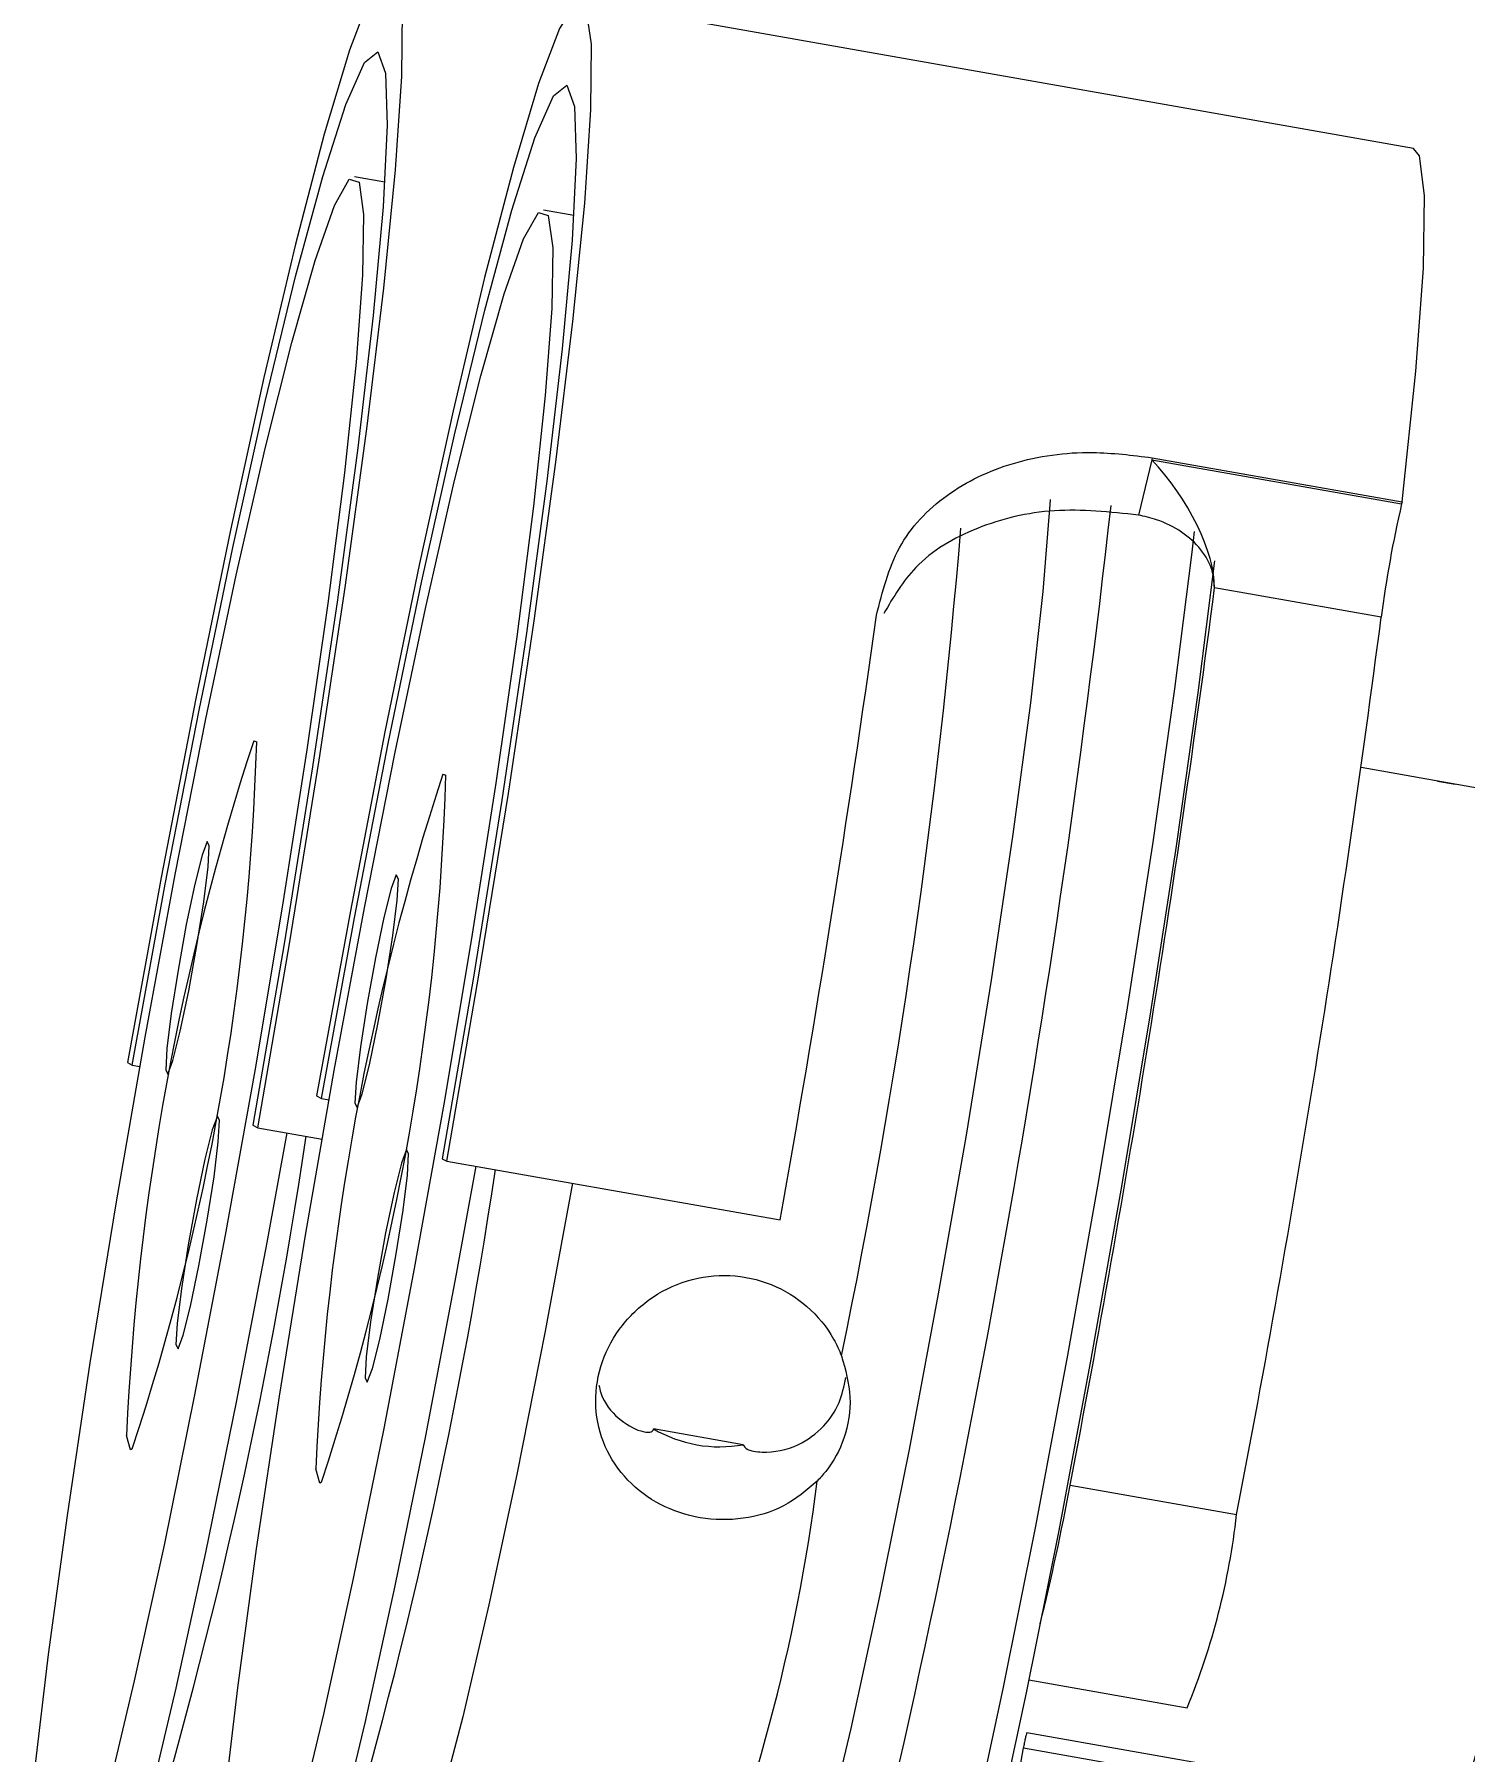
# Model space of a CAD drawing. Header units: millimetres. Extents: x 0 to 1189, y 0 to 841.
# Drawn here: x 625.093 to 628.469, y 598.179 to 602.23 of the extents above; entities that cross this region are included whole.
import ezdxf

# ---------------------------------------------------------------- set-up
doc = ezdxf.new("R2010")
doc.units = ezdxf.units.MM
doc.layers.get('0').update_dxf_attribs({"lineweight": 18})
doc.layers.add('尺寸线层', color=3, linetype='Continuous', lineweight=18)
doc.dimstyles.new('ISO-25', dxfattribs={"dimtxt": 2.5, "dimasz": 2.5, "dimexe": 1.25, "dimexo": 0.625, "dimtad": 1, "dimtxsty": 'Standard', "dimcen": 2.5, "dimdle": 5, "dimadec": 0, "dimazin": 0, "dimtfac": 1, "dimtmove": 0, "dimatfit": 3, "dimfxl": 1, "dimarcsym": 0})

# ---------------------------------------------------------------- blocks, each defined once
blk = doc.blocks.new('*X16')
at = {"layer": '尺寸线层', "linetype": 'Continuous'}
for points in [[(668.6687, 617.1299), (668.6299, 612.9938), (667.2905, 613.2299)], [(655.1602, 540.5189), (656.5383, 544.4188), (655.199, 544.6549)]]:
    blk.add_hatch(color=0, dxfattribs=at).paths.add_polyline_path(points, flags=0)
at = {"layer": '尺寸线层', "color": 0, "linetype": 'Continuous'}
for p, q in [((666.5541, 617.5027), (670.6383, 616.7826)), ((668.6687, 617.1299), (655.1602, 540.5189)), ((625.2283, 545.7966), (657.1298, 540.1716))]:
    blk.add_line(p, q, dxfattribs=at)
at = {"layer": '尺寸线层', "color": 0, "insert": (658.4206, 579.4404), "char_height": 3.5, "width": 28.938547, "attachment_point": 5, "rotation": 80.0001}
blk.add_mtext('388,96', dxfattribs=at)

msp = doc.modelspace()

# ---------------------------------------------------------------- linework, layer by layer
at = {"color": 7, "linetype": 'Continuous', "lineweight": 15}
for p, q in [((628.3481, 601.961), (626.3822, 602.3076)), ((625.9204, 601.8813), (625.849, 601.8939)), ((626.3668, 601.8026), (626.2954, 601.8152)), ((627.7306, 601.2262), (627.6991, 601.096)), ((627.7319, 601.2312), (627.7306, 601.2262)), ((627.7306, 601.2262), (628.3204, 601.1222)), ((627.7319, 601.2312), (628.3216, 601.1272)), ((628.3216, 601.1272), (628.3204, 601.1222)), ((627.8791, 600.924), (627.8786, 600.9241)), ((628.2723, 600.8547), (627.8791, 600.924)), ((628.8416, 600.3914), (628.2252, 600.5001)), ((628.4053, 600.4684), (628.4471, 600.461)), ((625.313, 599.8042), (625.3244, 599.7985)), ((625.3244, 599.7985), (625.3425, 599.7953)), ((625.7594, 599.7255), (625.7708, 599.7198)), ((625.7708, 599.7198), (625.7889, 599.7166)), ((625.6094, 599.6562), (625.6208, 599.6505)), ((625.6208, 599.6505), (625.7725, 599.6238)), ((626.0558, 599.5775), (626.0672, 599.5718)), ((626.0672, 599.5718), (626.8536, 599.4331)), ((626.7663, 598.9028), (626.5545, 598.9401)), ((627.5379, 598.8071), (627.9311, 598.7378)), ((627.4406, 598.3482), (627.8145, 598.2823)), ((628.4579, 598.043), (627.4356, 598.2232)), ((627.4111, 598.093), (627.4278, 598.1873)), ((627.4278, 598.1873), (628.4501, 598.007))]:
    msp.add_line(p, q, dxfattribs=at)
at = {"color": 8, "linetype": 'Continuous', "lineweight": 15}
for p, q in [((625.6112, 600.5635), (625.6182, 600.561)), ((626.0576, 600.4848), (626.0646, 600.4822))]:
    msp.add_line(p, q, dxfattribs=at)
at = {"color": 7, "linetype": 'Continuous', "lineweight": 15}
for points in [[(625.6208, 599.6505), (625.6964, 600.0891), (625.7657, 600.5177), (625.8268, 600.9249), (625.8781, 601.2993), (625.9182, 601.6309), (625.946, 601.9105), (625.9607, 602.1306), (625.962, 602.2852), (625.9498, 602.37), (625.9243, 602.3826), (625.8864, 602.3229), (625.8371, 602.1924), (625.7777, 601.9946), (625.7098, 601.735), (625.6352, 601.4206), (625.5561, 601.06), (625.4745, 600.6631), (625.3928, 600.2407), (625.313, 599.8042)], [(626.0672, 599.5718), (626.1428, 600.0103), (626.2121, 600.439), (626.2732, 600.8461), (626.3245, 601.2206), (626.3646, 601.5522), (626.3924, 601.8318), (626.4071, 602.0519), (626.4084, 602.2065), (626.3961, 602.2913), (626.3707, 602.3039), (626.3328, 602.2442), (626.2835, 602.1137), (626.2241, 601.9159), (626.1561, 601.6563), (626.0816, 601.3419), (626.0025, 600.9813), (625.9209, 600.5844), (625.8392, 600.1619), (625.7594, 599.7255)], [(625.3244, 599.7985), (625.4024, 600.2248), (625.4824, 600.636), (625.5619, 601.0195), (625.6385, 601.3639), (625.7099, 601.6584), (625.7739, 601.8943), (625.8286, 602.0644), (625.8723, 602.1635), (625.9037, 602.1885), (625.9218, 602.1387), (625.9261, 602.0157), (625.9165, 601.8232), (625.8931, 601.567), (625.8569, 601.2548), (625.8087, 600.8963), (625.7502, 600.5023), (625.6831, 600.0847), (625.6094, 599.6562)], [(625.7708, 599.7198), (625.8488, 600.1461), (625.9288, 600.5573), (626.0083, 600.9408), (626.0849, 601.2851), (626.1563, 601.5797), (626.2203, 601.8156), (626.275, 601.9857), (626.3187, 602.0848), (626.3501, 602.1098), (626.3682, 602.06), (626.3725, 601.937), (626.3628, 601.7445), (626.3395, 601.4883), (626.3032, 601.1761), (626.2551, 600.8176), (626.1966, 600.4236), (626.1295, 600.0059), (626.0558, 599.5775)], [(628.3216, 601.1272), (628.3539, 601.4353), (628.3718, 601.6785), (628.3747, 601.8496), (628.3626, 601.9432), (628.3481, 601.961)], [(625.0933, 598.1222), (625.1269, 598.4078), (625.1715, 598.7359), (625.2255, 599.0958), (625.2873, 599.476), (625.3548, 599.8644), (625.426, 600.2483), (625.4984, 600.6154), (625.5699, 600.954), (625.6381, 601.2532), (625.7007, 601.5034), (625.7559, 601.6964), (625.8017, 601.8262), (625.8368, 601.8885), (625.86, 601.8814), (625.8706, 601.805)], [(625.8706, 601.805), (625.8682, 601.6619), (625.8529, 601.4565), (625.8252, 601.1956), (625.786, 600.8875), (625.7365, 600.5422), (625.6784, 600.1706), (625.6134, 599.7848), (625.5438, 599.3971), (625.4717, 599.02), (625.3994, 598.6657), (625.3293, 598.3455), (625.2637, 598.0698)], [(625.5397, 598.0435), (625.5733, 598.3291), (625.6178, 598.6572), (625.6719, 599.0171), (625.7336, 599.3973), (625.8012, 599.7856), (625.8724, 600.1695), (625.9448, 600.5367), (626.0163, 600.8753), (626.0845, 601.1745), (626.1471, 601.4247), (626.2023, 601.6177), (626.2481, 601.7475), (626.2832, 601.8098), (626.3064, 601.8027), (626.317, 601.7263)], [(626.317, 601.7263), (626.3146, 601.5832), (626.2993, 601.3778), (626.2716, 601.1169), (626.2324, 600.8088), (626.1829, 600.4635), (626.1247, 600.0919), (626.0598, 599.7061), (625.9902, 599.3184), (625.9181, 598.9413), (625.8458, 598.587), (625.7757, 598.2668), (625.71, 597.991)], [(627.8787, 600.9882), (627.8394, 600.6765), (627.7882, 600.3145), (627.7279, 599.9238), (627.6601, 599.5164), (627.5871, 599.1045), (627.511, 598.7007), (627.4342, 598.3173), (627.3589, 597.966), (627.2875, 597.6573), (627.2221, 597.4007), (627.1648, 597.204), (627.1172, 597.0731), (627.0808, 597.0121), (627.0693, 597.0078)], [(625.5063, 600.3159), (625.5012, 600.3257), (625.4891, 600.2938), (625.4718, 600.225), (625.452, 600.1297), (625.4325, 600.0226), (625.4165, 599.9198), (625.4063, 599.8371), (625.4035, 599.7871), (625.4085, 599.7772), (625.4206, 599.8092), (625.4379, 599.878), (625.4578, 599.9732), (625.4772, 600.0804), (625.4933, 600.1831), (625.5035, 600.2658), (625.5063, 600.3159)], [(625.9526, 600.2372), (625.9476, 600.247), (625.9355, 600.2151), (625.9182, 600.1463), (625.8983, 600.051), (625.8789, 599.9439), (625.8629, 599.8411), (625.8527, 599.7584), (625.8499, 599.7083), (625.8549, 599.6985), (625.867, 599.7305), (625.8843, 599.7993), (625.9042, 599.8945), (625.9236, 600.0017), (625.9396, 600.1044), (625.9498, 600.1871), (625.9526, 600.2372)], [(625.4276, 599.1388), (625.4327, 599.129), (625.4447, 599.1609), (625.462, 599.2298), (625.4819, 599.325), (625.5013, 599.4321), (625.5174, 599.5349), (625.5276, 599.6176), (625.5304, 599.6677), (625.5253, 599.6775), (625.5133, 599.6455), (625.496, 599.5767), (625.4761, 599.4815), (625.4566, 599.3743), (625.4406, 599.2716), (625.4304, 599.1889), (625.4276, 599.1388)], [(625.6891, 599.6385), (625.6421, 599.3798), (625.57, 599.0027), (625.4977, 598.6484), (625.4276, 598.3282), (625.362, 598.0524), (625.3028, 597.8299), (625.2521, 597.6678), (625.2115, 597.5714), (625.1832, 597.5435)], [(625.874, 599.0601), (625.879, 599.0503), (625.8911, 599.0822), (625.9084, 599.1511), (625.9283, 599.2463), (625.9477, 599.3534), (625.9638, 599.4562), (625.974, 599.5389), (625.9768, 599.589), (625.9717, 599.5988), (625.9597, 599.5668), (625.9424, 599.498), (625.9225, 599.4028), (625.903, 599.2956), (625.887, 599.1929), (625.8768, 599.1102), (625.874, 599.0601)], [(626.1354, 599.5598), (626.0885, 599.3011), (626.0164, 598.924), (625.9441, 598.5697), (625.874, 598.2495), (625.8083, 597.9737), (625.7492, 597.7512), (625.6985, 597.5891), (625.6579, 597.4927), (625.6296, 597.4647)]]:
    msp.add_lwpolyline(points, dxfattribs=at)
at = {"color": 8, "linetype": 'Continuous', "lineweight": 15}
for points in [[(627.4908, 601.1328), (627.4902, 601.1211), (627.4737, 600.9155), (627.4444, 600.6529), (627.4032, 600.3434), (627.3519, 599.999), (627.2923, 599.6327), (627.2268, 599.2588), (627.1578, 598.8916), (627.0881, 598.5452), (627.0203, 598.2328), (626.957, 597.9666), (626.9007, 597.7568), (626.8534, 597.6113), (626.8171, 597.5358), (626.7952, 597.5298)], [(627.8305, 601.057), (627.825, 601.0086), (627.7845, 600.6862), (627.7333, 600.3242), (627.673, 599.9335), (627.6052, 599.526), (627.5322, 599.1142), (627.4561, 598.7104), (627.3793, 598.327), (627.304, 597.9756), (627.2326, 597.667), (627.1672, 597.4104), (627.1099, 597.2137), (627.0623, 597.0828), (627.0259, 597.0218), (627.0141, 597.0175)], [(626.3632, 599.5196), (626.2989, 599.1707), (626.2319, 598.8323), (626.1663, 598.5249), (626.1046, 598.2609), (626.0495, 598.0512), (626.0031, 597.9044), (625.9673, 597.8264), (625.951, 597.8142)], [(625.3246, 598.8929), (625.3205, 598.8903), (625.311, 598.9246)], [(625.771, 598.8142), (625.7669, 598.8116), (625.7574, 598.8459)]]:
    msp.add_lwpolyline(points, dxfattribs=at)
at = {"color": 7, "linetype": 'Continuous', "lineweight": 15}
for centre, radius, start, end in [((600.7251, 604.1223), 27.0766, 345.76812, 353.63031), ((630.9974, 600.5028), 2.7477, 166.9727, 172.6415), ((592.8923, 605.4779), 35.2819, 349.10149, 352.58415), ((588.5853, 606.2664), 38.8736, 349.87583, 352.00524), ((593.2855, 605.4085), 35.2819, 349.10149, 352.58415), ((631.4398, 598.6488), 6.135, 161.8148, 177.4233), ((619.7731, 600.73), 5.8475, 341.69022, 358.34384), ((631.8857, 598.5702), 6.1345, 161.81406, 177.42378), ((620.2185, 600.6514), 5.8485, 341.69165, 358.34241), ((613.5953, 601.4413), 12.2743, 342.89329, 351.5156), ((614.0431, 601.3623), 12.2727, 342.89275, 351.51614), ((626.7109, 599.2077), 0.3099, 239.7052, 280.2938), ((621.9017, 599.851), 5.7321, 346.16161, 349.50748), ((626.2301, 598.9307), 1.7119, 337.7445, 353.5304)]:
    msp.add_arc(centre, radius, start, end, dxfattribs=at)
at = {"color": 8, "linetype": 'Continuous', "lineweight": 15}
for centre, radius, start, end in [((611.0183, 602.4147), 16.3179, 348.32486, 355.2555), ((622.7636, 599.3394), 4.2101, 336.9806, 352.8681)]:
    msp.add_arc(centre, radius, start, end, dxfattribs=at)
at = {"color": 7, "linetype": 'Continuous', "lineweight": 15}
msp.add_ellipse((627.714, 601.0829), major_axis=(-0.1406, 0.215), ratio=0.398322, start_param=3.661469, end_param=5.158124, dxfattribs=at)
for points, knots in [([(627.0811, 600.8598), (627.095, 600.9151), (627.1227, 601.0257), (627.2398, 601.1495), (627.3991, 601.2261), (627.5719, 601.2511), (627.6848, 601.237), (627.7319, 601.2312)], [0, 0, 0, 0, 0.1793595, 0.3588383, 0.5360534, 0.7142125, 0.8412834, 0.8412834, 0.8412834, 0.8412834]), ([(627.6991, 601.096), (627.6322, 601.103), (627.4983, 601.1171), (627.3144, 601.072), (627.1716, 600.9887), (627.1207, 600.9021), (627.0983, 600.8638)], [0, 0, 0, 0, 0.1824905, 0.3649872, 0.5470219, 0.6911446, 0.6911446, 0.6911446, 0.6911446]), ([(627.8786, 600.9241), (627.8776, 600.9378), (627.8755, 600.969), (627.8493, 601.0156), (627.8034, 601.0574), (627.7501, 601.0844), (627.7136, 601.0927), (627.6991, 601.096)], [0, 0, 0, 0, 0.0473532, 0.1079892, 0.1685302, 0.2291127, 0.269387, 0.269387, 0.269387, 0.269387]), ([(626.9411, 598.8167), (626.9159, 598.7954), (626.8656, 598.7529), (626.7668, 598.7241), (626.6646, 598.7251), (626.5686, 598.7572), (626.4896, 598.8161), (626.4356, 598.8965), (626.4131, 598.9908), (626.425, 599.0881), (626.4693, 599.1774), (626.5411, 599.249), (626.6331, 599.2945), (626.735, 599.3074), (626.8347, 599.2857), (626.9206, 599.2325), (626.9735, 599.1692), (626.9927, 599.1258), (626.9986, 599.1125)], [0, 0, 0, 0, 0.099754, 0.199504, 0.298848, 0.396966, 0.494993, 0.594206, 0.694035, 0.792966, 0.890907, 0.989257, 1.088809, 1.188497, 1.287009, 1.384875, 1.483619, 1.5272, 1.5272, 1.5272, 1.5272]), ([(626.9986, 599.1125), (627.0076, 599.0802), (627.0256, 599.0154), (627.0093, 598.9179), (626.9751, 598.8541), (626.9479, 598.8242), (626.9411, 598.8167)], [0, 0, 0, 0, 0.0980139, 0.1958208, 0.28748, 0.3182672, 0.3182672, 0.3182672, 0.3182672]), ([(626.7663, 598.9028), (626.7685, 598.899), (626.7744, 598.8893), (626.8236, 598.8817), (626.8905, 598.894), (626.9543, 598.9393), (626.9947, 598.9956), (627.0045, 599.0407), (627.009, 599.0612)], [0, 0, 0, 0, 0.0309111, 0.0789908, 0.1722543, 0.2409157, 0.2953303, 0.3403932, 0.3403932, 0.3403932, 0.3403932]), ([(626.4258, 599.0432), (626.4272, 599.0371), (626.4353, 599.0028), (626.471, 598.9619), (626.5162, 598.9349), (626.5463, 598.9308), (626.5543, 598.9352), (626.5545, 598.9394), (626.5545, 598.9401)], [0, 0, 0, 0, 0.0128408, 0.0720252, 0.1327692, 0.1618611, 0.1831208, 0.1874346, 0.1874346, 0.1874346, 0.1874346]), ([(628.4579, 598.043), (628.4689, 598.0791), (628.491, 598.1514), (628.5314, 598.3141), (628.5752, 598.5072), (628.606, 598.6577), (628.6213, 598.733)], [0, 0, 0, 0, 0.1773486, 0.3546955, 0.5320398, 0.7093866, 0.7093866, 0.7093866, 0.7093866]), ([(627.4356, 598.2232), (627.4351, 598.2215), (627.434, 598.218), (627.432, 598.2092), (627.4298, 598.1987), (627.4284, 598.191), (627.4278, 598.1873)], [0, 0, 0, 0, 0.00900658, 0.01840423, 0.027807, 0.0368047, 0.0368047, 0.0368047, 0.0368047])]:
    msp.add_open_spline(points, degree=3, knots=knots, dxfattribs=at)

# ---------------------------------------------------------------- dimensions: what is measured, and where the dimension line sits
at = {"layer": '尺寸线层'}
dim = msp.add_linear_dim(base=(655.1602, 540.5189), p1=(666.5541, 617.5027), p2=(625.2283, 545.7966), angle=80.0001, dimstyle='ISO-25', override={"dimtxt": 3.5, "dimasz": 4.08, "dimexe": 2, "dimexo": 0, "dimgap": 1.524, "dimlfac": 5, "dimzin": 0, "dimsah": 1, "dimdle": 8.16, "dimadec": 2, "dimtfill": 1, "dimtolj": 1, "dimtzin": 8}, dxfattribs=at)
dim.commit()
dim.dimension.update_dxf_attribs({"geometry": '*X16', "text_midpoint": (658.4206, 579.4404)})

doc.saveas('drawing.dxf')
